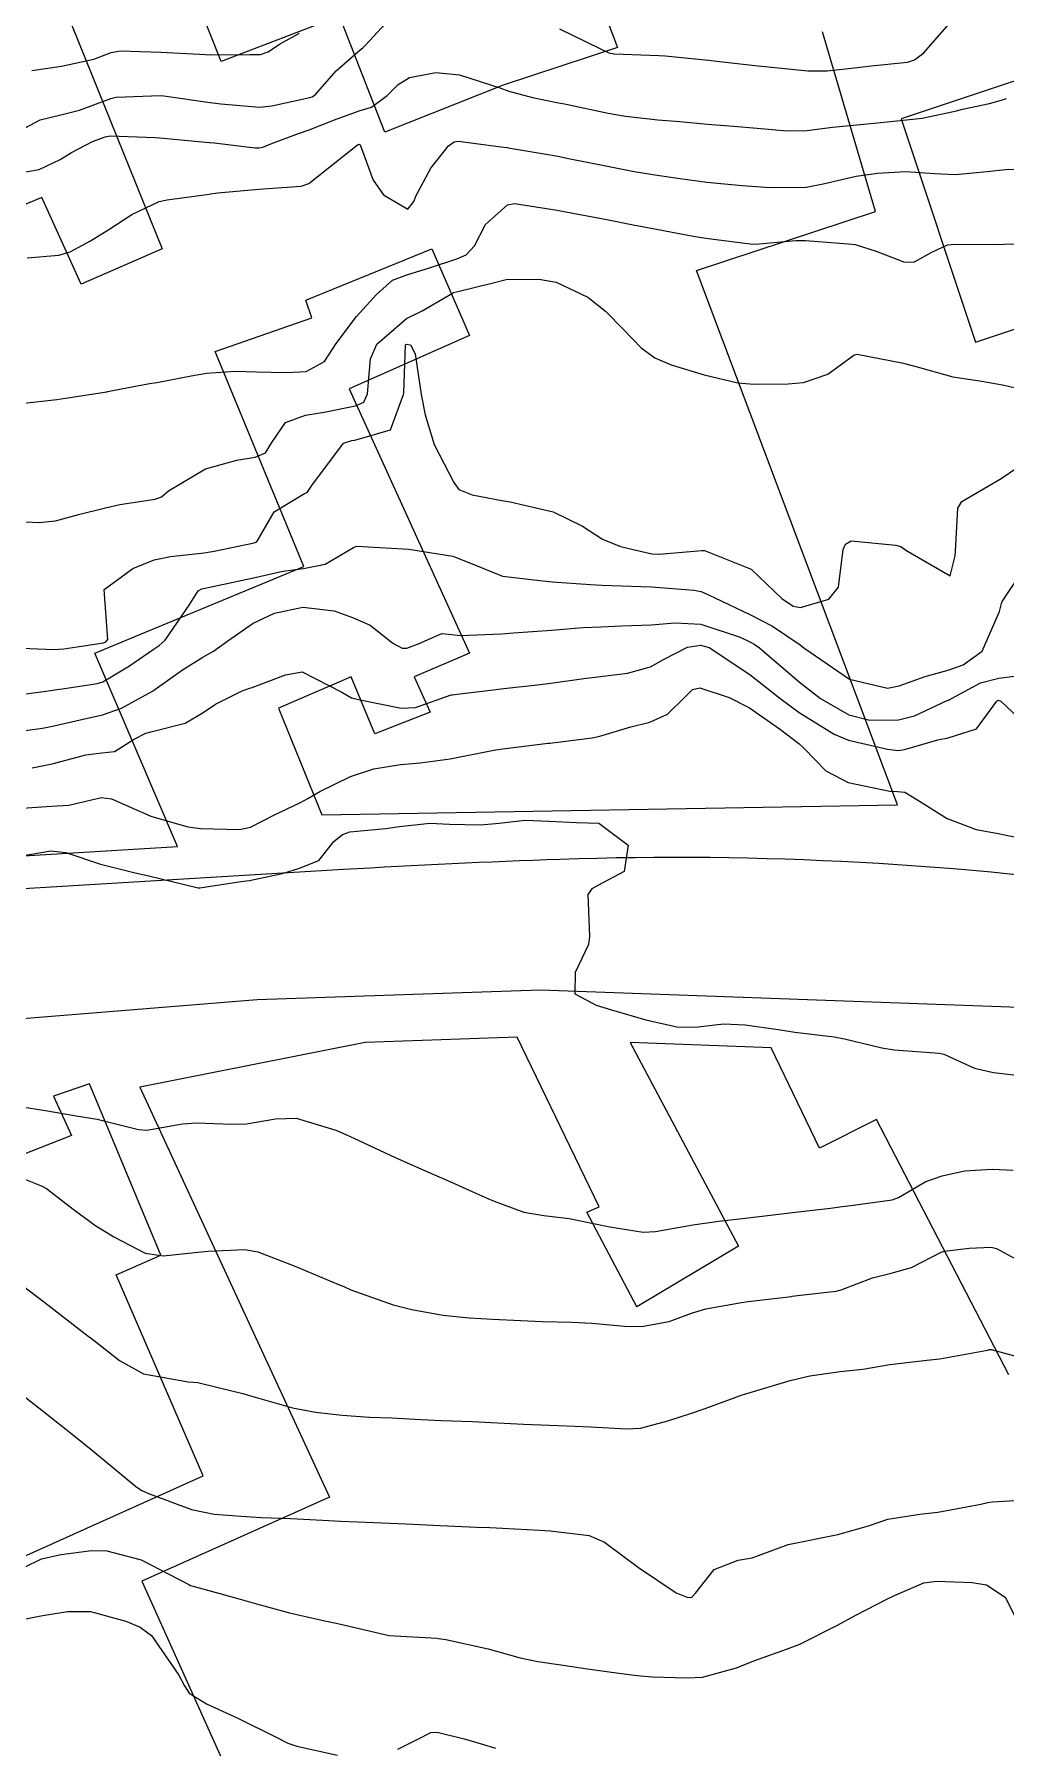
# Model space of a CAD drawing. Header units: metres. Extents: x 318500 to 325275, y 7408834 to 7428799.
# Drawn here: x 322048.7 to 322087.7, y 7422117.3 to 7422186.2 of the extents above; entities that cross this region are included whole.
import ezdxf

# ---------------------------------------------------------------- set-up
doc = ezdxf.new("R2010")
doc.units = ezdxf.units.M
doc.header["$MEASUREMENT"] = 0
for name, color, linetype in [('Curvas de Nivel 1m', 11, 'Continuous'), ('Curvas de Nivel 5m', 15, 'Continuous'), ('Edificações', 30, 'Continuous'), ('Vias Primárias', 230, 'Continuous')]:
    doc.layers.add(name, color=color, linetype=linetype)

msp = doc.modelspace()

# ---------------------------------------------------------------- linework, layer by layer
at = {"layer": 'Curvas de Nivel 1m', "flags": 128}
for points, elevation in [([(322047.703, 7422182.118), (322048.883, 7422182.742), (322049.716, 7422182.948), (322050.47, 7422183.138), (322051.726, 7422183.607), (322051.939, 7422183.655), (322053.728, 7422183.723), (322053.862, 7422183.714), (322055.724, 7422183.443), (322056.152, 7422183.386), (322057.722, 7422183.254), (322058.201, 7422183.307), (322059.728, 7422183.637), (322059.827, 7422183.67), (322059.957, 7422183.767), (322060.791, 7422184.708), (322061.757, 7422185.559), (322061.857, 7422185.64), (322061.954, 7422185.737), (322063.78, 7422187.71)], 771), ([(322069.768, 7422186.401), (322071.383, 7422185.614), (322071.757, 7422185.441), (322071.968, 7422185.395), (322073.756, 7422185.329), (322074.021, 7422185.311), (322075.754, 7422185.141), (322076.205, 7422185.094), (322077.751, 7422184.921), (322078.422, 7422184.848), (322079.748, 7422184.719), (322080.526, 7422184.711), (322081.751, 7422184.85), (322082.295, 7422184.922), (322083.754, 7422185.063), (322084.045, 7422185.156), (322084.409, 7422185.44), (322085.776, 7422187.001)], 771), ([(322047.679, 7422180.552), (322048.844, 7422180.751), (322049.689, 7422181.146), (322050.152, 7422181.434), (322050.998, 7422181.881), (322051.507, 7422182.069), (322051.703, 7422182.1), (322053.516, 7422182.039), (322053.703, 7422182.026), (322055.68, 7422181.84), (322055.7, 7422181.837), (322055.88, 7422181.817), (322057.533, 7422181.627), (322057.698, 7422181.624), (322057.835, 7422181.652), (322058.157, 7422181.785), (322059.279, 7422182.202), (322059.709, 7422182.342), (322060.724, 7422182.746), (322061.72, 7422183.106), (322062.203, 7422183.252), (322062.833, 7422183.723), (322063.282, 7422184.172), (322063.741, 7422184.452), (322064.798, 7422184.646), (322065.743, 7422184.553), (322067.373, 7422184.028), (322067.734, 7422183.901), (322068.688, 7422183.646), (322069.727, 7422183.435), (322069.966, 7422183.388), (322071.721, 7422183.019), (322072.422, 7422182.897), (322073.718, 7422182.752), (322074.608, 7422182.675), (322075.715, 7422182.578), (322076.766, 7422182.488), (322077.713, 7422182.41), (322078.925, 7422182.299), (322079.712, 7422182.316), (322080.742, 7422182.457), (322081.716, 7422182.547), (322082.55, 7422182.629), (322083.72, 7422182.751), (322084.347, 7422182.815), (322085.725, 7422183.113), (322085.969, 7422183.174), (322087.06, 7422183.4), (322087.575, 7422183.549), (322087.733, 7422183.603)], 772), ([(322048.361, 7422177.197), (322049.641, 7422177.303), (322050.092, 7422177.445), (322050.918, 7422177.881), (322051.655, 7422178.337), (322052.574, 7422178.947), (322053.674, 7422179.458), (322053.99, 7422179.53), (322055.679, 7422179.756), (322055.731, 7422179.768), (322056.025, 7422179.815), (322057.682, 7422179.96), (322059.377, 7422180.08), (322059.684, 7422180.189), (322061.645, 7422181.741), (322061.68, 7422181.76), (322061.7, 7422181.763), (322061.76, 7422181.739), (322062.27, 7422180.315), (322062.694, 7422179.725), (322063.672, 7422179.162), (322063.917, 7422179.467), (322064.011, 7422179.707), (322064.59, 7422180.802), (322065.31, 7422181.694), (322065.532, 7422181.862), (322065.703, 7422181.887), (322067.41, 7422181.664), (322067.67, 7422181.631), (322067.7, 7422181.626), (322069.397, 7422181.335), (322069.697, 7422181.282), (322070.125, 7422181.197), (322071.693, 7422180.882), (322072.765, 7422180.668), (322073.689, 7422180.523), (322074.522, 7422180.401), (322075.687, 7422180.241), (322077.112, 7422180.11), (322077.685, 7422180.069), (322078.196, 7422180.033), (322079.685, 7422180.045), (322080.372, 7422180.175), (322081.69, 7422180.487), (322082.55, 7422180.603), (322083.692, 7422180.672), (322084.847, 7422180.588), (322085.691, 7422180.547), (322086.966, 7422180.674), (322087.694, 7422180.75), (322088.31, 7422180.768)], 773), ([(322048.13, 7422171.353), (322049.564, 7422171.509), (322049.902, 7422171.558), (322051.569, 7422171.822), (322051.611, 7422171.828), (322051.816, 7422171.868), (322053.283, 7422172.144), (322053.575, 7422172.197), (322054.954, 7422172.454), (322055.581, 7422172.568), (322056.735, 7422172.651), (322057.582, 7422172.619), (322058.773, 7422172.588), (322059.583, 7422172.631), (322060.319, 7422173.029), (322060.791, 7422173.752), (322061.611, 7422174.837), (322062.415, 7422175.728), (322063.048, 7422176.3), (322063.632, 7422176.513), (322064.545, 7422176.792), (322065.642, 7422177.166), (322066.012, 7422177.317), (322066.35, 7422177.68), (322066.798, 7422178.538), (322067.675, 7422179.334), (322067.955, 7422179.377), (322069.672, 7422179.113), (322070.297, 7422178.997), (322071.667, 7422178.736), (322072.727, 7422178.531), (322073.662, 7422178.355), (322075.139, 7422178.077), (322075.657, 7422177.991), (322077.427, 7422177.759), (322077.653, 7422177.755), (322079.267, 7422177.895), (322079.656, 7422177.891), (322081.367, 7422177.762), (322081.654, 7422177.731), (322082.496, 7422177.462), (322083.644, 7422177.023), (322084.046, 7422177.042), (322084.733, 7422177.434), (322085.36, 7422177.719), (322085.655, 7422177.748), (322087.315, 7422177.735), (322087.655, 7422177.743), (322089.246, 7422177.784)], 774), ([(322047.825, 7422161.534), (322049.433, 7422161.46), (322049.846, 7422161.482), (322051.438, 7422161.732), (322051.534, 7422161.774), (322051.604, 7422161.868), (322051.46, 7422163.87), (322052.611, 7422164.72), (322053.478, 7422165.069), (322054.124, 7422165.196), (322055.483, 7422165.349), (322055.888, 7422165.41), (322057.489, 7422165.751), (322057.523, 7422165.756), (322057.598, 7422165.789), (322058.3, 7422166.99), (322059.519, 7422167.725), (322059.552, 7422167.737), (322059.629, 7422167.768), (322059.812, 7422168.055), (322061.084, 7422169.747), (322061.419, 7422169.865), (322061.542, 7422169.876), (322062.977, 7422170.29), (322063.497, 7422171.711), (322063.503, 7422171.779), (322063.579, 7422173.71), (322063.6, 7422173.729), (322063.776, 7422173.708), (322063.964, 7422173.337), (322064.208, 7422171.704), (322064.371, 7422170.889), (322064.728, 7422169.698), (322065.525, 7422168.168), (322065.724, 7422167.889), (322066.256, 7422167.679), (322067.517, 7422167.433), (322067.778, 7422167.394), (322069.511, 7422167), (322070.696, 7422166.424), (322071.494, 7422165.898), (322072.217, 7422165.599), (322073.486, 7422165.301), (322073.771, 7422165.29), (322075.488, 7422165.44), (322075.599, 7422165.439), (322077.477, 7422164.684), (322078.708, 7422163.511), (322079.16, 7422163.208), (322079.456, 7422163.144), (322080.591, 7422163.483), (322080.984, 7422163.961), (322081.169, 7422165.475), (322081.272, 7422165.695), (322081.495, 7422165.823), (322083.296, 7422165.649), (322083.492, 7422165.6), (322083.687, 7422165.447), (322085.475, 7422164.426), (322085.678, 7422165.226), (322085.688, 7422165.417), (322085.787, 7422167.144), (322085.946, 7422167.414), (322087.529, 7422168.327), (322088.159, 7422168.758)], 776), ([(322047.726, 7422159.596), (322049.409, 7422159.829), (322049.468, 7422159.84), (322049.862, 7422159.893), (322051.196, 7422160.09), (322051.414, 7422160.168), (322052.477, 7422160.806), (322053.434, 7422161.455), (322053.666, 7422161.617), (322053.911, 7422161.843), (322054.908, 7422163.281), (322055.247, 7422163.823), (322055.387, 7422163.895), (322055.461, 7422163.911), (322057.019, 7422164.244), (322057.468, 7422164.344), (322058.643, 7422164.608), (322059.474, 7422164.722), (322060.349, 7422164.885), (322061.487, 7422165.56), (322061.612, 7422165.614), (322063.487, 7422165.503), (322063.704, 7422165.491), (322065.483, 7422165.215), (322066.251, 7422164.906), (322067.471, 7422164.409), (322068.86, 7422164.248), (322069.468, 7422164.183), (322071.012, 7422164.069), (322071.467, 7422164.047), (322073.054, 7422163.998), (322073.466, 7422163.974), (322075.17, 7422163.849), (322075.464, 7422163.79), (322075.986, 7422163.545), (322077.453, 7422162.849), (322078.326, 7422162.394), (322079.441, 7422161.646), (322079.529, 7422161.587), (322079.63, 7422161.497), (322081.422, 7422160.263), (322082.959, 7422159.913), (322083.418, 7422160.008), (322084.475, 7422160.383), (322085.428, 7422160.644), (322085.996, 7422160.847), (322086.765, 7422161.4), (322087.456, 7422162.982), (322087.538, 7422163.31), (322087.564, 7422163.389), (322088.333, 7422164.526)], 777), ([(322047.382, 7422158.081), (322048.987, 7422158.303), (322049.387, 7422158.378), (322050.611, 7422158.663), (322051.394, 7422158.834), (322052.159, 7422159.102), (322053.409, 7422159.789), (322053.447, 7422159.812), (322053.497, 7422159.849), (322054.606, 7422160.648), (322055.43, 7422161.151), (322055.859, 7422161.388), (322056.435, 7422161.805), (322057.447, 7422162.523), (322058.311, 7422162.922), (322059.454, 7422163.158), (322060.712, 7422163.011), (322061.45, 7422162.75), (322062.151, 7422162.434), (322063.062, 7422161.716), (322063.437, 7422161.515), (322063.626, 7422161.519), (322064.122, 7422161.703), (322065.038, 7422162.1), (322065.444, 7422162.062), (322065.777, 7422162.018), (322067.444, 7422162.094), (322067.92, 7422162.128), (322069.446, 7422162.241), (322070.725, 7422162.339), (322071.448, 7422162.377), (322072.269, 7422162.419), (322073.449, 7422162.459), (322074.411, 7422162.527), (322075.449, 7422162.483), (322077.026, 7422161.953), (322077.442, 7422161.76), (322077.592, 7422161.678), (322077.806, 7422161.525), (322079.42, 7422160.151), (322080.261, 7422159.487), (322081.4, 7422158.833), (322082.244, 7422158.615), (322083.398, 7422158.631), (322084.045, 7422158.796), (322085.382, 7422159.42), (322085.401, 7422159.429), (322086.699, 7422160.122), (322087.424, 7422160.305), (322088.373, 7422160.433)], 778), ([(322048.571, 7422156.705), (322049.37, 7422156.864), (322050.718, 7422157.224), (322051.374, 7422157.307), (322051.882, 7422157.358), (322052.669, 7422157.857), (322053.134, 7422158.102), (322053.385, 7422158.167), (322054.714, 7422158.506), (322055.396, 7422158.906), (322055.942, 7422159.271), (322057.003, 7422159.796), (322057.3, 7422159.903), (322057.412, 7422159.939), (322058.753, 7422160.444), (322059.422, 7422160.568), (322061.015, 7422159.746), (322061.407, 7422159.521), (322061.689, 7422159.453), (322063.401, 7422159.099), (322063.979, 7422159.127), (322065.409, 7422159.634), (322065.457, 7422159.642), (322065.766, 7422159.685), (322067.221, 7422159.855), (322067.413, 7422159.875), (322068.991, 7422160.061), (322069.417, 7422160.114), (322070.747, 7422160.29), (322071.422, 7422160.378), (322072.506, 7422160.512), (322073.428, 7422160.763), (322073.95, 7422161.055), (322074.913, 7422161.558), (322075.441, 7422161.642), (322075.779, 7422161.547), (322077.424, 7422160.461), (322078.627, 7422159.512), (322079.401, 7422158.929), (322080.806, 7422158.061), (322081.385, 7422157.817), (322082.958, 7422157.454), (322083.38, 7422157.408), (322083.635, 7422157.446), (322084.979, 7422157.833), (322085.387, 7422157.912), (322086.529, 7422158.267), (322087.351, 7422159.391), (322087.383, 7422159.418), (322087.411, 7422159.423), (322087.509, 7422159.389), (322089.384, 7422157.617)], 779), ([(322048.073, 7422153.158), (322049.322, 7422153.371), (322049.914, 7422153.299), (322051.314, 7422152.836), (322052.66, 7422152.5), (322053.308, 7422152.355), (322055.241, 7422151.881), (322055.301, 7422151.878), (322056.961, 7422152.139), (322057.306, 7422152.178), (322058.625, 7422152.462), (322059.314, 7422152.678), (322060.088, 7422152.989), (322060.692, 7422153.75), (322061.046, 7422154.032), (322061.336, 7422154.128), (322062.789, 7422154.267), (322063.34, 7422154.345), (322064.557, 7422154.482), (322065.341, 7422154.447), (322066.598, 7422154.414), (322067.342, 7422154.487), (322068.39, 7422154.599), (322069.344, 7422154.564), (322070.451, 7422154.512), (322071.343, 7422154.477), (322072.522, 7422153.592), (322072.364, 7422152.545), (322071.305, 7422151.973), (322071.074, 7422151.842), (322070.902, 7422151.614), (322070.968, 7422149.929), (322070.932, 7422149.613), (322070.397, 7422148.484), (322070.389, 7422147.619), (322071.243, 7422147.172), (322071.855, 7422146.987), (322073.235, 7422146.58), (322074.489, 7422146.303), (322075.231, 7422146.287), (322076.356, 7422146.416), (322077.233, 7422146.385), (322078.553, 7422146.188), (322079.229, 7422146.084), (322080.81, 7422145.892), (322081.225, 7422145.821), (322082.731, 7422145.455), (322083.219, 7422145.372), (322085.038, 7422145.243), (322085.218, 7422145.195), (322086.453, 7422144.642), (322087.211, 7422144.457), (322088.243, 7422144.346)], 781), ([(322047.984, 7422143.116), (322049.185, 7422142.923), (322050.339, 7422142.726), (322051.181, 7422142.586), (322052.841, 7422142.179), (322053.175, 7422142.148), (322054.609, 7422142.395), (322055.179, 7422142.439), (322056.589, 7422142.389), (322057.179, 7422142.405), (322058.355, 7422142.6), (322059.183, 7422142.623), (322060.773, 7422142.147), (322061.174, 7422141.974), (322061.699, 7422141.732), (322063.16, 7422141.054), (322064.314, 7422140.537), (322065.147, 7422140.176), (322065.484, 7422140.024), (322066.287, 7422139.673), (322066.881, 7422139.406), (322067.136, 7422139.288), (322068.339, 7422138.849), (322069.131, 7422138.722), (322070.151, 7422138.599), (322071.128, 7422138.4), (322071.789, 7422138.262), (322073.125, 7422138.049), (322073.621, 7422138.068), (322075.128, 7422138.338), (322076.178, 7422138.491), (322077.131, 7422138.598), (322078.363, 7422138.742), (322079.133, 7422138.834), (322080.669, 7422139.01), (322081.136, 7422139.08), (322081.478, 7422139.125), (322083.139, 7422139.353), (322083.403, 7422139.446), (322084.494, 7422140.086), (322085.153, 7422140.312), (322086.052, 7422140.511), (322087.158, 7422140.583), (322088.003, 7422140.535)], 782), ([(322047.15, 7422140.616), (322048.966, 7422139.902), (322049.139, 7422139.806), (322050.216, 7422138.969), (322051.124, 7422138.308), (322051.394, 7422138.137), (322051.844, 7422137.859), (322053.11, 7422137.206), (322053.842, 7422137.1), (322055.111, 7422137.232), (322055.638, 7422137.286), (322057.113, 7422137.354), (322057.638, 7422137.256), (322059.104, 7422136.696), (322060.884, 7422135.951), (322061.092, 7422135.861), (322061.384, 7422135.736), (322063.081, 7422135.132), (322063.833, 7422134.945), (322065.076, 7422134.714), (322066.142, 7422134.601), (322067.073, 7422134.557), (322068.217, 7422134.498), (322069.073, 7422134.464), (322070.265, 7422134.425), (322071.072, 7422134.391), (322072.387, 7422134.274), (322073.07, 7422134.261), (322074.175, 7422134.462), (322075.079, 7422134.791), (322075.654, 7422134.971), (322077.085, 7422135.227), (322077.351, 7422135.261), (322079.089, 7422135.467), (322079.117, 7422135.473), (322079.34, 7422135.496), (322080.887, 7422135.68), (322081.094, 7422135.734), (322082.349, 7422136.21), (322083.104, 7422136.401), (322083.918, 7422136.628), (322085.117, 7422137.24), (322085.25, 7422137.286), (322086.238, 7422137.403), (322087.121, 7422137.446), (322087.331, 7422137.388), (322089.106, 7422136.424)], 783), ([(322048.182, 7422135.909), (322049.08, 7422135.216), (322050.822, 7422133.874), (322050.955, 7422133.768), (322051.058, 7422133.691), (322052.084, 7422132.888), (322053.045, 7422132.354), (322054.836, 7422132.028), (322055.042, 7422132.023), (322055.226, 7422132.002), (322056.041, 7422131.805), (322057.037, 7422131.558), (322057.351, 7422131.469), (322059.028, 7422130.989), (322059.959, 7422130.817), (322061.024, 7422130.696), (322062.128, 7422130.619), (322063.023, 7422130.581), (322064.196, 7422130.519), (322065.022, 7422130.478), (322066.256, 7422130.433), (322067.021, 7422130.403), (322068.324, 7422130.337), (322069.02, 7422130.303), (322070.379, 7422130.25), (322071.019, 7422130.222), (322072.464, 7422130.139), (322073.019, 7422130.173), (322074.124, 7422130.463), (322075.028, 7422130.756), (322075.619, 7422130.956), (322077.039, 7422131.483), (322077.072, 7422131.497), (322077.168, 7422131.528), (322079.046, 7422132.082), (322079.838, 7422132.278), (322081.05, 7422132.451), (322081.964, 7422132.548), (322083.053, 7422132.734), (322084.536, 7422132.909), (322085.055, 7422132.958), (322086.979, 7422133.311), (322087.059, 7422133.331), (322087.12, 7422133.329), (322089.054, 7422132.81)], 784), ([(322048.265, 7422124.582), (322048.945, 7422124.925), (322049.739, 7422125.097), (322050.951, 7422125.25), (322051.571, 7422125.241), (322052.946, 7422124.887), (322054.867, 7422123.885), (322054.93, 7422123.849), (322055.037, 7422123.818), (322056.923, 7422123.296), (322057.582, 7422123.118), (322058.915, 7422122.757), (322060.206, 7422122.451), (322060.908, 7422122.306), (322062.741, 7422121.874), (322062.902, 7422121.844), (322064.851, 7422121.731), (322064.901, 7422121.724), (322065.194, 7422121.677), (322066.896, 7422121.306), (322068.189, 7422120.937), (322068.892, 7422120.79), (322069.919, 7422120.643), (322070.889, 7422120.502), (322072.152, 7422120.323), (322072.887, 7422120.23), (322073.498, 7422120.183), (322074.886, 7422120.134), (322075.515, 7422120.169), (322076.89, 7422120.542), (322077.579, 7422120.828), (322078.898, 7422121.295), (322079.434, 7422121.492), (322080.918, 7422122.237), (322081.71, 7422122.674), (322082.929, 7422123.301), (322083.23, 7422123.446), (322084.41, 7422123.956), (322084.939, 7422124.027), (322086.365, 7422123.972), (322086.937, 7422123.87), (322087.687, 7422123.382), (322088.48, 7422121.809)], 786), ([(322048.308, 7422122.507), (322048.911, 7422122.635), (322049.992, 7422122.805), (322050.914, 7422122.802), (322052.336, 7422122.421), (322052.905, 7422122.178), (322053.364, 7422121.835), (322054.466, 7422120.242), (322054.693, 7422119.822), (322054.876, 7422119.521), (322055.581, 7422119.098), (322056.861, 7422118.511), (322058.353, 7422117.767), (322058.846, 7422117.511), (322059.214, 7422117.387), (322060.839, 7422117.037)], 787), ([(322063.269, 7422117.278), (322064.094, 7422117.691), (322064.597, 7422117.941), (322064.854, 7422117.954), (322065.995, 7422117.669), (322066.846, 7422117.417), (322067.193, 7422117.306)], 787)]:
    msp.add_lwpolyline(points, dxfattribs=dict(at, elevation=elevation))
at = {"layer": 'Curvas de Nivel 5m', "flags": 128}
for points, elevation in [([(322048.554, 7422184.734), (322049.74, 7422184.904), (322051.04, 7422185.177), (322051.746, 7422185.445), (322052.098, 7422185.515), (322053.746, 7422185.465), (322055.298, 7422185.379), (322055.745, 7422185.364), (322057.316, 7422185.366), (322057.746, 7422185.377), (322058.057, 7422185.477), (322058.504, 7422185.783), (322059.315, 7422186.223)], 770), ([(322047.5, 7422166.626), (322048.849, 7422166.56), (322049.501, 7422166.633), (322050.486, 7422166.904), (322051.509, 7422167.16), (322052.093, 7422167.283), (322053.515, 7422167.497), (322053.761, 7422167.602), (322054.042, 7422167.842), (322055.529, 7422168.722), (322056.794, 7422169.063), (322057.534, 7422169.184), (322057.953, 7422169.368), (322058.199, 7422169.783), (322058.746, 7422170.584), (322059.557, 7422170.877), (322060.312, 7422171.005), (322061.563, 7422171.254), (322061.904, 7422171.396), (322062.044, 7422171.733), (322062.175, 7422173.147), (322062.421, 7422173.728), (322063.611, 7422174.765), (322064.241, 7422175.077), (322065.301, 7422175.693), (322065.506, 7422175.807), (322065.622, 7422175.84), (322067.096, 7422176.2), (322067.63, 7422176.325), (322068.934, 7422176.337), (322069.629, 7422176.217), (322070.912, 7422175.617), (322071.615, 7422175.061), (322072.335, 7422174.326), (322073.048, 7422173.588), (322073.594, 7422173.175), (322074.258, 7422172.902), (322075.584, 7422172.499), (322076.933, 7422172.183), (322077.579, 7422172.124), (322078.956, 7422172.133), (322079.58, 7422172.184), (322080.55, 7422172.521), (322081.597, 7422173.286), (322081.733, 7422173.333), (322083.593, 7422172.974), (322084.237, 7422172.794), (322085.585, 7422172.415), (322086.747, 7422172.238), (322087.581, 7422172.101), (322089.23, 7422171.718)], 775), ([(322048.168, 7422155.091), (322049.349, 7422155.163), (322050.037, 7422155.203), (322051.355, 7422155.519), (322051.755, 7422155.465), (322053.344, 7422154.769), (322054.83, 7422154.335), (322055.337, 7422154.272), (322056.908, 7422154.224), (322057.338, 7422154.324), (322058.305, 7422154.821), (322059.353, 7422155.318), (322059.649, 7422155.472), (322060.134, 7422155.758), (322061.366, 7422156.364), (322062.307, 7422156.663), (322063.371, 7422156.844), (322064.161, 7422156.913), (322065.374, 7422157.065), (322067.123, 7422157.41), (322067.378, 7422157.45), (322068.879, 7422157.638), (322069.318, 7422157.694), (322069.381, 7422157.7), (322071.086, 7422157.911), (322071.386, 7422157.981), (322072.631, 7422158.352), (322073.394, 7422158.538), (322074.103, 7422158.866), (322074.814, 7422159.559), (322075.121, 7422159.848), (322075.415, 7422159.916), (322076.59, 7422159.538), (322077.404, 7422159.121), (322078.652, 7422158.251), (322079.383, 7422157.686), (322079.595, 7422157.497), (322080.48, 7422156.592), (322081.367, 7422156.123), (322083.051, 7422155.765), (322083.363, 7422155.754), (322083.652, 7422155.735), (322084.138, 7422155.438), (322085.349, 7422154.673), (322086.515, 7422154.23), (322087.34, 7422154.086), (322088.969, 7422153.74)], 780), ([(322047.66, 7422131.914), (322049.024, 7422130.847), (322050.238, 7422129.882), (322051.001, 7422129.267), (322052.72, 7422127.844), (322052.867, 7422127.73), (322052.978, 7422127.67), (322053.288, 7422127.526), (322054.971, 7422126.899), (322055.885, 7422126.722), (322056.968, 7422126.633), (322057.777, 7422126.587), (322058.968, 7422126.537), (322060.239, 7422126.476), (322060.967, 7422126.437), (322061.649, 7422126.412), (322062.966, 7422126.359), (322063.591, 7422126.326), (322064.966, 7422126.256), (322066.432, 7422126.199), (322066.965, 7422126.181), (322067.47, 7422126.158), (322068.964, 7422126.074), (322069.392, 7422126.051), (322070.963, 7422125.861), (322071.578, 7422125.594), (322072.945, 7422124.577), (322074.456, 7422123.557), (322074.927, 7422123.372), (322075.093, 7422123.382), (322075.241, 7422123.545), (322075.984, 7422124.495), (322076.95, 7422124.87), (322077.509, 7422124.964), (322078.96, 7422125.5), (322080.964, 7422125.9), (322082.185, 7422126.241), (322082.971, 7422126.509), (322084.257, 7422126.715), (322084.974, 7422126.798), (322086.71, 7422127.118), (322086.987, 7422127.18), (322087.168, 7422127.208), (322088.989, 7422127.316)], 785)]:
    msp.add_lwpolyline(points, dxfattribs=dict(at, elevation=elevation))
at = {"layer": 'Edificações'}
for points in [[(322070.599, 7422189.614), (322072.105, 7422185.655), (322067.505, 7422184.144), (322062.751, 7422182.244), (322060.92, 7422186.917), (322056.167, 7422185.096), (322054.345, 7422189.689)], [(322049.671, 7422187.788), (322053.787, 7422177.566), (322050.539, 7422176.141), (322048.955, 7422179.625), (322045.152, 7422178.041), (322046.499, 7422174.478), (322044.835, 7422173.845), (322036.59, 7422171.458), (322035.512, 7422171.011), (322030.684, 7422181.296), (322021.902, 7422176.784), (322016.412, 7422187.895)], [(322044.022, 7422152.915), (322054.415, 7422153.549), (322051.087, 7422161.309), (322059.485, 7422164.793), (322055.921, 7422173.44), (322059.809, 7422174.789), (322059.571, 7422175.502), (322064.641, 7422177.561), (322066.147, 7422174.077), (322061.314, 7422171.939), (322066.15, 7422161.316), (322063.931, 7422160.366), (322064.565, 7422158.94), (322062.347, 7422158.069), (322061.396, 7422160.366), (322058.465, 7422159.099), (322060.208, 7422154.823), (322083.353, 7422155.217), (322075.269, 7422176.69), (322082.478, 7422179.066), (322080.344, 7422186.288)], [(322087.832, 7422132.31), (322082.516, 7422142.578), (322080.217, 7422141.429), (322078.278, 7422145.45), (322072.603, 7422145.665), (322076.969, 7422137.487), (322072.875, 7422135.045), (322070.863, 7422138.851), (322071.366, 7422139.066), (322068.062, 7422145.887), (322061.956, 7422145.672), (322052.898, 7422143.877), (322060.515, 7422127.398), (322052.972, 7422124.024), (322057.139, 7422114.761)], [(322048.082, 7422124.947), (322055.444, 7422128.262), (322051.945, 7422136.327), (322053.74, 7422137.117), (322050.867, 7422144.009), (322049.43, 7422143.507), (322050.149, 7422141.927), (322043.899, 7422139.486)]]:
    msp.add_lwpolyline(points, dxfattribs=at)
msp.add_lwpolyline([(322092.949, 7422185.928), (322083.506, 7422182.782), (322086.493, 7422173.815), (322090.588, 7422175.179), (322091.728, 7422171.757), (322097.001, 7422173.514)], close=True, dxfattribs=at)
at = {"layer": 'Vias Primárias'}
for points in [[(323715.644, 7420145.548, 0), (323709.04, 7420132.939)], [(323831.088, 7420001.787, 0), (323833.844, 7420008.443, 0.220888)], [(321969.689, 7422140.489), (321978.272, 7422140.874), (321991.97, 7422141.947), (321996.761, 7422142.514), (322006.656, 7422145.034), (322016.383, 7422147.874), (322021.638, 7422149.188), (322027.5, 7422150.198), (322039.123, 7422151.309), (322061.088, 7422152.629, -0.006478), (322069.786, 7422153.039, -0.044492), (322093.859, 7422151.718, -0.027677)]]:
    msp.add_lwpolyline(points, format="xyb", dxfattribs=at)
msp.add_lwpolyline([(322037.86, 7422072.974), (322089.83, 7422090.914), (322136.59, 7422107.395), (322157.197, 7422114.676, 0.537274), (322158.387, 7422119.433), (322152.733, 7422122.91), (322143.228, 7422128.254), (322121.642, 7422137.656), (322108.542, 7422142.919), (322102.304, 7422145.195), (322097.353, 7422146.184), (322088.243, 7422147.075), (322069, 7422147.777), (322057.614, 7422147.381), (322030.652, 7422145.201), (322016.775, 7422143.318, 0.133222), (322010.434, 7422140.639, 0.209355), (322006.176, 7422132.721, 0.086561), (322006.773, 7422126.259), (322009.448, 7422119.036), (322014.205, 7422105.953), (322021.44, 7422086.438), (322025.738, 7422075.996, 0.31503), (322032.999, 7422071.341)], format="xyb", close=True, dxfattribs=at)

doc.saveas('drawing.dxf')
